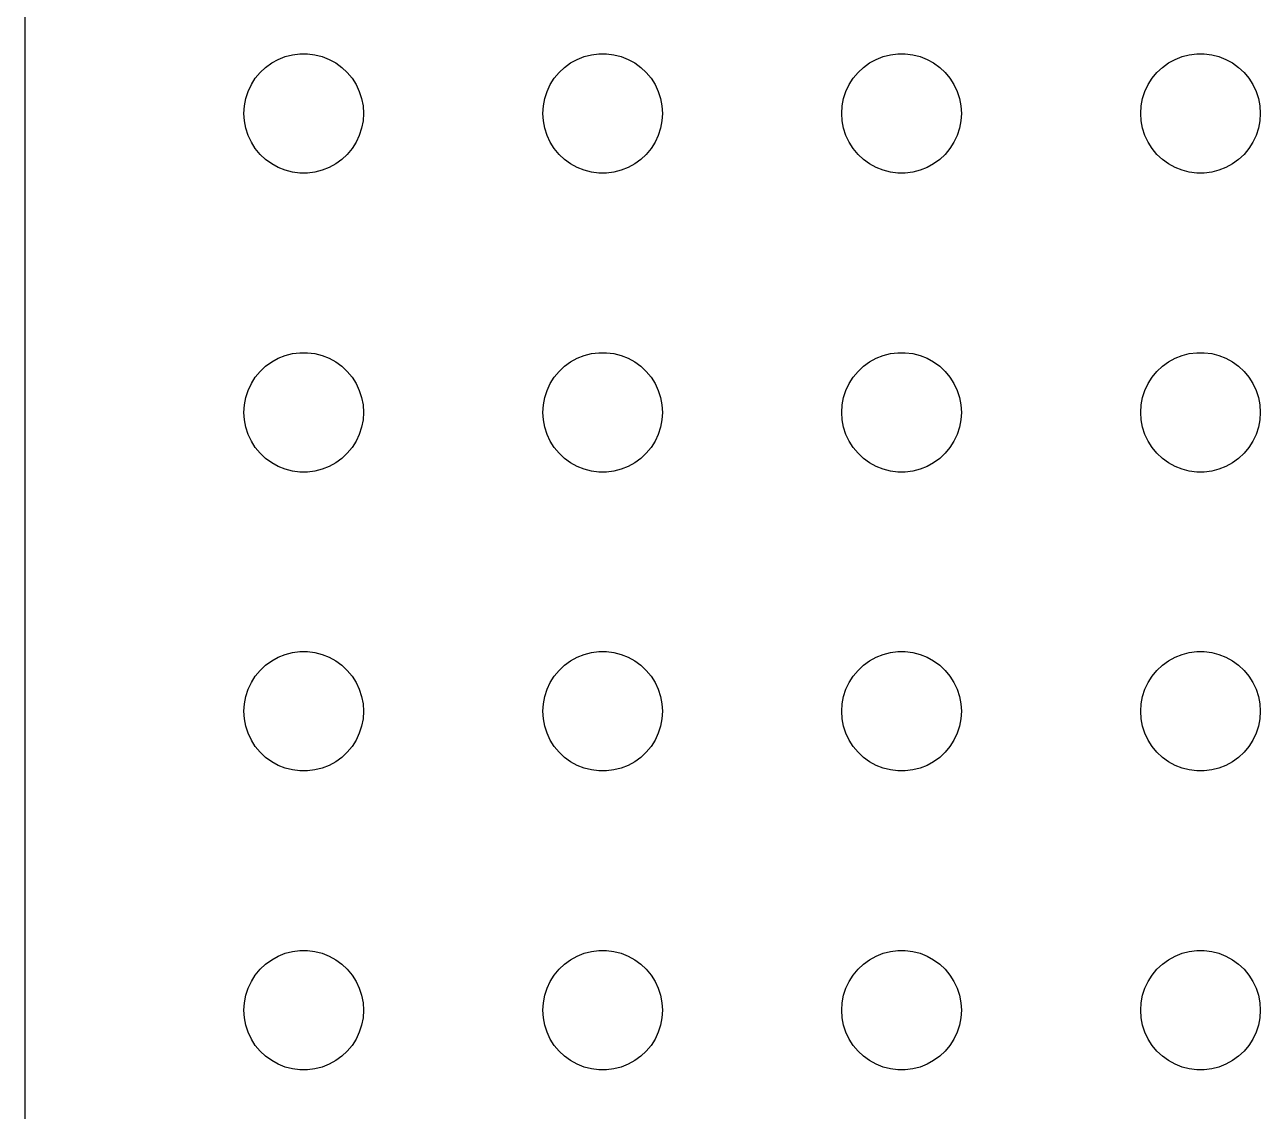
# Model space of a CAD drawing. Header units: metres. Extents: x -134 to 134, y 518 to 1078.
# Drawn here: x -134.5 to -103.5, y 909.46 to 936.73 of the extents above; entities that cross this region are included whole.
import ezdxf

# ---------------------------------------------------------------- set-up
doc = ezdxf.new("R2010")
doc.units = ezdxf.units.M

msp = doc.modelspace()

# ---------------------------------------------------------------- linework, layer by layer
for p, q in [((-134.5, 959), (-134.5, 865)), ((-128.139, 935.857), (-127.964, 935.927)), ((-127.964, 935.927), (-127.781, 935.973)), ((-127.781, 935.973), (-127.594, 935.997)), ((-127.594, 935.997), (-127.406, 935.997)), ((-127.406, 935.997), (-127.219, 935.973)), ((-127.219, 935.973), (-127.036, 935.927)), ((-127.036, 935.927), (-126.861, 935.857)), ((-120.639, 935.857), (-120.464, 935.927)), ((-120.464, 935.927), (-120.281, 935.973)), ((-120.281, 935.973), (-120.094, 935.997)), ((-120.094, 935.997), (-119.906, 935.997)), ((-119.906, 935.997), (-119.719, 935.973)), ((-119.719, 935.973), (-119.536, 935.927)), ((-119.536, 935.927), (-119.361, 935.857)), ((-113.139, 935.857), (-112.964, 935.927)), ((-112.964, 935.927), (-112.781, 935.973)), ((-112.781, 935.973), (-112.594, 935.997)), ((-112.594, 935.997), (-112.406, 935.997)), ((-112.406, 935.997), (-112.219, 935.973)), ((-112.219, 935.973), (-112.036, 935.927)), ((-112.036, 935.927), (-111.861, 935.857)), ((-105.639, 935.857), (-105.464, 935.927)), ((-105.464, 935.927), (-105.281, 935.973)), ((-105.281, 935.973), (-105.094, 935.997)), ((-105.094, 935.997), (-104.906, 935.997)), ((-104.906, 935.997), (-104.719, 935.973)), ((-104.719, 935.973), (-104.536, 935.927)), ((-104.536, 935.927), (-104.361, 935.857)), ((-128.593, 935.527), (-128.456, 935.656)), ((-128.456, 935.656), (-128.304, 935.766)), ((-128.304, 935.766), (-128.139, 935.857)), ((-126.861, 935.857), (-126.696, 935.766)), ((-126.696, 935.766), (-126.544, 935.656)), ((-126.544, 935.656), (-126.407, 935.527)), ((-121.093, 935.527), (-120.956, 935.656)), ((-120.956, 935.656), (-120.804, 935.766)), ((-120.804, 935.766), (-120.639, 935.857)), ((-119.361, 935.857), (-119.196, 935.766)), ((-119.196, 935.766), (-119.044, 935.656)), ((-119.044, 935.656), (-118.907, 935.527)), ((-113.593, 935.527), (-113.456, 935.656)), ((-113.456, 935.656), (-113.304, 935.766)), ((-113.304, 935.766), (-113.139, 935.857)), ((-111.861, 935.857), (-111.696, 935.766)), ((-111.696, 935.766), (-111.544, 935.656)), ((-111.544, 935.656), (-111.407, 935.527)), ((-106.093, 935.527), (-105.956, 935.656)), ((-105.956, 935.656), (-105.804, 935.766)), ((-105.804, 935.766), (-105.639, 935.857)), ((-104.361, 935.857), (-104.196, 935.766)), ((-104.196, 935.766), (-104.044, 935.656)), ((-104.044, 935.656), (-103.907, 935.527)), ((-128.814, 935.223), (-128.714, 935.382)), ((-128.714, 935.382), (-128.593, 935.527)), ((-126.407, 935.527), (-126.286, 935.382)), ((-126.286, 935.382), (-126.186, 935.223)), ((-121.314, 935.223), (-121.214, 935.382)), ((-121.214, 935.382), (-121.093, 935.527)), ((-118.907, 935.527), (-118.786, 935.382)), ((-118.786, 935.382), (-118.686, 935.223)), ((-113.814, 935.223), (-113.714, 935.382)), ((-113.714, 935.382), (-113.593, 935.527)), ((-111.407, 935.527), (-111.286, 935.382)), ((-111.286, 935.382), (-111.186, 935.223)), ((-106.314, 935.223), (-106.214, 935.382)), ((-106.214, 935.382), (-106.093, 935.527)), ((-103.907, 935.527), (-103.786, 935.382)), ((-103.786, 935.382), (-103.686, 935.223)), ((-128.953, 934.873), (-128.895, 935.052)), ((-128.895, 935.052), (-128.814, 935.223)), ((-126.186, 935.223), (-126.105, 935.052)), ((-126.105, 935.052), (-126.047, 934.873)), ((-121.453, 934.873), (-121.395, 935.052)), ((-121.395, 935.052), (-121.314, 935.223)), ((-118.686, 935.223), (-118.605, 935.052)), ((-118.605, 935.052), (-118.547, 934.873)), ((-113.953, 934.873), (-113.895, 935.052)), ((-113.895, 935.052), (-113.814, 935.223)), ((-111.186, 935.223), (-111.105, 935.052)), ((-111.105, 935.052), (-111.047, 934.873)), ((-106.453, 934.873), (-106.395, 935.052)), ((-106.395, 935.052), (-106.314, 935.223)), ((-103.686, 935.223), (-103.605, 935.052)), ((-103.605, 935.052), (-103.547, 934.873)), ((-129, 934.5), (-128.988, 934.688)), ((-128.988, 934.688), (-128.953, 934.873)), ((-126.047, 934.873), (-126.012, 934.688)), ((-126.012, 934.688), (-126, 934.5)), ((-121.5, 934.5), (-121.488, 934.688)), ((-121.488, 934.688), (-121.453, 934.873)), ((-118.547, 934.873), (-118.512, 934.688)), ((-118.512, 934.688), (-118.5, 934.5)), ((-114, 934.5), (-113.988, 934.688)), ((-113.988, 934.688), (-113.953, 934.873)), ((-111.047, 934.873), (-111.012, 934.688)), ((-111.012, 934.688), (-111, 934.5)), ((-106.5, 934.5), (-106.488, 934.688)), ((-106.488, 934.688), (-106.453, 934.873)), ((-103.547, 934.873), (-103.512, 934.688)), ((-103.512, 934.688), (-103.5, 934.5)), ((-128.988, 934.312), (-129, 934.5)), ((-126, 934.5), (-126.012, 934.312)), ((-121.488, 934.312), (-121.5, 934.5)), ((-118.5, 934.5), (-118.512, 934.312)), ((-113.988, 934.312), (-114, 934.5)), ((-111, 934.5), (-111.012, 934.312)), ((-106.488, 934.312), (-106.5, 934.5)), ((-103.5, 934.5), (-103.512, 934.312)), ((-128.953, 934.127), (-128.988, 934.312)), ((-128.895, 933.948), (-128.953, 934.127)), ((-126.047, 934.127), (-126.105, 933.948)), ((-126.012, 934.312), (-126.047, 934.127)), ((-121.453, 934.127), (-121.488, 934.312)), ((-121.395, 933.948), (-121.453, 934.127)), ((-118.547, 934.127), (-118.605, 933.948)), ((-118.512, 934.312), (-118.547, 934.127)), ((-113.953, 934.127), (-113.988, 934.312)), ((-113.895, 933.948), (-113.953, 934.127)), ((-111.047, 934.127), (-111.105, 933.948)), ((-111.012, 934.312), (-111.047, 934.127)), ((-106.453, 934.127), (-106.488, 934.312)), ((-106.395, 933.948), (-106.453, 934.127)), ((-103.547, 934.127), (-103.605, 933.948)), ((-103.512, 934.312), (-103.547, 934.127)), ((-128.814, 933.777), (-128.895, 933.948)), ((-128.714, 933.618), (-128.814, 933.777)), ((-126.186, 933.777), (-126.286, 933.618)), ((-126.105, 933.948), (-126.186, 933.777)), ((-121.314, 933.777), (-121.395, 933.948)), ((-121.214, 933.618), (-121.314, 933.777)), ((-118.686, 933.777), (-118.786, 933.618)), ((-118.605, 933.948), (-118.686, 933.777)), ((-113.814, 933.777), (-113.895, 933.948)), ((-113.714, 933.618), (-113.814, 933.777)), ((-111.186, 933.777), (-111.286, 933.618)), ((-111.105, 933.948), (-111.186, 933.777)), ((-106.314, 933.777), (-106.395, 933.948)), ((-106.214, 933.618), (-106.314, 933.777)), ((-103.686, 933.777), (-103.786, 933.618)), ((-103.605, 933.948), (-103.686, 933.777)), ((-128.593, 933.473), (-128.714, 933.618)), ((-128.456, 933.344), (-128.593, 933.473)), ((-126.407, 933.473), (-126.544, 933.344)), ((-126.286, 933.618), (-126.407, 933.473)), ((-121.093, 933.473), (-121.214, 933.618)), ((-120.956, 933.344), (-121.093, 933.473)), ((-118.907, 933.473), (-119.044, 933.344)), ((-118.786, 933.618), (-118.907, 933.473)), ((-113.593, 933.473), (-113.714, 933.618)), ((-113.456, 933.344), (-113.593, 933.473)), ((-111.407, 933.473), (-111.544, 933.344)), ((-111.286, 933.618), (-111.407, 933.473)), ((-106.093, 933.473), (-106.214, 933.618)), ((-105.956, 933.344), (-106.093, 933.473)), ((-103.907, 933.473), (-104.044, 933.344)), ((-103.786, 933.618), (-103.907, 933.473)), ((-128.304, 933.234), (-128.456, 933.344)), ((-128.139, 933.143), (-128.304, 933.234)), ((-127.964, 933.073), (-128.139, 933.143)), ((-126.861, 933.143), (-127.036, 933.073)), ((-126.696, 933.234), (-126.861, 933.143)), ((-126.544, 933.344), (-126.696, 933.234)), ((-120.804, 933.234), (-120.956, 933.344)), ((-120.639, 933.143), (-120.804, 933.234)), ((-120.464, 933.073), (-120.639, 933.143)), ((-119.361, 933.143), (-119.536, 933.073)), ((-119.196, 933.234), (-119.361, 933.143)), ((-119.044, 933.344), (-119.196, 933.234)), ((-113.304, 933.234), (-113.456, 933.344)), ((-113.139, 933.143), (-113.304, 933.234)), ((-112.964, 933.073), (-113.139, 933.143)), ((-111.861, 933.143), (-112.036, 933.073)), ((-111.696, 933.234), (-111.861, 933.143)), ((-111.544, 933.344), (-111.696, 933.234)), ((-105.804, 933.234), (-105.956, 933.344)), ((-105.639, 933.143), (-105.804, 933.234)), ((-105.464, 933.073), (-105.639, 933.143)), ((-104.361, 933.143), (-104.536, 933.073)), ((-104.196, 933.234), (-104.361, 933.143)), ((-104.044, 933.344), (-104.196, 933.234)), ((-127.781, 933.027), (-127.964, 933.073)), ((-127.594, 933.003), (-127.781, 933.027)), ((-127.406, 933.003), (-127.594, 933.003)), ((-127.219, 933.027), (-127.406, 933.003)), ((-127.036, 933.073), (-127.219, 933.027)), ((-120.281, 933.027), (-120.464, 933.073)), ((-120.094, 933.003), (-120.281, 933.027)), ((-119.906, 933.003), (-120.094, 933.003)), ((-119.719, 933.027), (-119.906, 933.003)), ((-119.536, 933.073), (-119.719, 933.027)), ((-112.781, 933.027), (-112.964, 933.073)), ((-112.594, 933.003), (-112.781, 933.027)), ((-112.406, 933.003), (-112.594, 933.003)), ((-112.219, 933.027), (-112.406, 933.003)), ((-112.036, 933.073), (-112.219, 933.027)), ((-105.281, 933.027), (-105.464, 933.073)), ((-105.094, 933.003), (-105.281, 933.027)), ((-104.906, 933.003), (-105.094, 933.003)), ((-104.719, 933.027), (-104.906, 933.003)), ((-104.536, 933.073), (-104.719, 933.027)), ((-127.964, 928.427), (-127.781, 928.473)), ((-127.781, 928.473), (-127.594, 928.497)), ((-127.594, 928.497), (-127.406, 928.497)), ((-127.406, 928.497), (-127.219, 928.473)), ((-127.219, 928.473), (-127.036, 928.427)), ((-120.464, 928.427), (-120.281, 928.473)), ((-120.281, 928.473), (-120.094, 928.497)), ((-120.094, 928.497), (-119.906, 928.497)), ((-119.906, 928.497), (-119.719, 928.473)), ((-119.719, 928.473), (-119.536, 928.427)), ((-112.964, 928.427), (-112.781, 928.473)), ((-112.781, 928.473), (-112.594, 928.497)), ((-112.594, 928.497), (-112.406, 928.497)), ((-112.406, 928.497), (-112.219, 928.473)), ((-112.219, 928.473), (-112.036, 928.427)), ((-105.464, 928.427), (-105.281, 928.473)), ((-105.281, 928.473), (-105.094, 928.497)), ((-105.094, 928.497), (-104.906, 928.497)), ((-104.906, 928.497), (-104.719, 928.473)), ((-104.719, 928.473), (-104.536, 928.427)), ((-128.593, 928.027), (-128.456, 928.156)), ((-128.456, 928.156), (-128.304, 928.266)), ((-128.304, 928.266), (-128.139, 928.357)), ((-128.139, 928.357), (-127.964, 928.427)), ((-127.036, 928.427), (-126.861, 928.357)), ((-126.861, 928.357), (-126.696, 928.266)), ((-126.696, 928.266), (-126.544, 928.156)), ((-126.544, 928.156), (-126.407, 928.027)), ((-121.093, 928.027), (-120.956, 928.156)), ((-120.956, 928.156), (-120.804, 928.266)), ((-120.804, 928.266), (-120.639, 928.357)), ((-120.639, 928.357), (-120.464, 928.427)), ((-119.536, 928.427), (-119.361, 928.357)), ((-119.361, 928.357), (-119.196, 928.266)), ((-119.196, 928.266), (-119.044, 928.156)), ((-119.044, 928.156), (-118.907, 928.027)), ((-113.593, 928.027), (-113.456, 928.156)), ((-113.456, 928.156), (-113.304, 928.266)), ((-113.304, 928.266), (-113.139, 928.357)), ((-113.139, 928.357), (-112.964, 928.427)), ((-112.036, 928.427), (-111.861, 928.357)), ((-111.861, 928.357), (-111.696, 928.266)), ((-111.696, 928.266), (-111.544, 928.156)), ((-111.544, 928.156), (-111.407, 928.027)), ((-106.093, 928.027), (-105.956, 928.156)), ((-105.956, 928.156), (-105.804, 928.266)), ((-105.804, 928.266), (-105.639, 928.357)), ((-105.639, 928.357), (-105.464, 928.427)), ((-104.536, 928.427), (-104.361, 928.357)), ((-104.361, 928.357), (-104.196, 928.266)), ((-104.196, 928.266), (-104.044, 928.156)), ((-104.044, 928.156), (-103.907, 928.027)), ((-128.814, 927.723), (-128.714, 927.882)), ((-128.714, 927.882), (-128.593, 928.027)), ((-126.407, 928.027), (-126.286, 927.882)), ((-126.286, 927.882), (-126.186, 927.723)), ((-121.314, 927.723), (-121.214, 927.882)), ((-121.214, 927.882), (-121.093, 928.027)), ((-118.907, 928.027), (-118.786, 927.882)), ((-118.786, 927.882), (-118.686, 927.723)), ((-113.814, 927.723), (-113.714, 927.882)), ((-113.714, 927.882), (-113.593, 928.027)), ((-111.407, 928.027), (-111.286, 927.882)), ((-111.286, 927.882), (-111.186, 927.723)), ((-106.314, 927.723), (-106.214, 927.882)), ((-106.214, 927.882), (-106.093, 928.027)), ((-103.907, 928.027), (-103.786, 927.882)), ((-103.786, 927.882), (-103.686, 927.723)), ((-128.953, 927.373), (-128.895, 927.552)), ((-128.895, 927.552), (-128.814, 927.723)), ((-126.186, 927.723), (-126.105, 927.552)), ((-126.105, 927.552), (-126.047, 927.373)), ((-121.453, 927.373), (-121.395, 927.552)), ((-121.395, 927.552), (-121.314, 927.723)), ((-118.686, 927.723), (-118.605, 927.552)), ((-118.605, 927.552), (-118.547, 927.373)), ((-113.953, 927.373), (-113.895, 927.552)), ((-113.895, 927.552), (-113.814, 927.723)), ((-111.186, 927.723), (-111.105, 927.552)), ((-111.105, 927.552), (-111.047, 927.373)), ((-106.453, 927.373), (-106.395, 927.552)), ((-106.395, 927.552), (-106.314, 927.723)), ((-103.686, 927.723), (-103.605, 927.552)), ((-103.605, 927.552), (-103.547, 927.373)), ((-128.988, 927.188), (-128.953, 927.373)), ((-126.047, 927.373), (-126.012, 927.188)), ((-121.488, 927.188), (-121.453, 927.373)), ((-118.547, 927.373), (-118.512, 927.188)), ((-113.988, 927.188), (-113.953, 927.373)), ((-111.047, 927.373), (-111.012, 927.188)), ((-106.488, 927.188), (-106.453, 927.373)), ((-103.547, 927.373), (-103.512, 927.188)), ((-129, 927), (-128.988, 927.188)), ((-128.988, 926.812), (-129, 927)), ((-126.012, 927.188), (-126, 927)), ((-126, 927), (-126.012, 926.812)), ((-121.5, 927), (-121.488, 927.188)), ((-121.488, 926.812), (-121.5, 927)), ((-118.512, 927.188), (-118.5, 927)), ((-118.5, 927), (-118.512, 926.812)), ((-114, 927), (-113.988, 927.188)), ((-113.988, 926.812), (-114, 927)), ((-111.012, 927.188), (-111, 927)), ((-111, 927), (-111.012, 926.812)), ((-106.5, 927), (-106.488, 927.188)), ((-106.488, 926.812), (-106.5, 927)), ((-103.512, 927.188), (-103.5, 927)), ((-103.5, 927), (-103.512, 926.812)), ((-128.953, 926.627), (-128.988, 926.812)), ((-128.895, 926.448), (-128.953, 926.627)), ((-126.047, 926.627), (-126.105, 926.448)), ((-126.012, 926.812), (-126.047, 926.627)), ((-121.453, 926.627), (-121.488, 926.812)), ((-121.395, 926.448), (-121.453, 926.627)), ((-118.547, 926.627), (-118.605, 926.448)), ((-118.512, 926.812), (-118.547, 926.627)), ((-113.953, 926.627), (-113.988, 926.812)), ((-113.895, 926.448), (-113.953, 926.627)), ((-111.047, 926.627), (-111.105, 926.448)), ((-111.012, 926.812), (-111.047, 926.627)), ((-106.453, 926.627), (-106.488, 926.812)), ((-106.395, 926.448), (-106.453, 926.627)), ((-103.547, 926.627), (-103.605, 926.448)), ((-103.512, 926.812), (-103.547, 926.627)), ((-128.814, 926.277), (-128.895, 926.448)), ((-126.105, 926.448), (-126.186, 926.277)), ((-121.314, 926.277), (-121.395, 926.448)), ((-118.605, 926.448), (-118.686, 926.277)), ((-113.814, 926.277), (-113.895, 926.448)), ((-111.105, 926.448), (-111.186, 926.277)), ((-106.314, 926.277), (-106.395, 926.448)), ((-103.605, 926.448), (-103.686, 926.277)), ((-128.714, 926.118), (-128.814, 926.277)), ((-128.593, 925.973), (-128.714, 926.118)), ((-128.456, 925.844), (-128.593, 925.973)), ((-126.407, 925.973), (-126.544, 925.844)), ((-126.286, 926.118), (-126.407, 925.973)), ((-126.186, 926.277), (-126.286, 926.118)), ((-121.214, 926.118), (-121.314, 926.277)), ((-121.093, 925.973), (-121.214, 926.118)), ((-120.956, 925.844), (-121.093, 925.973)), ((-118.907, 925.973), (-119.044, 925.844)), ((-118.786, 926.118), (-118.907, 925.973)), ((-118.686, 926.277), (-118.786, 926.118)), ((-113.714, 926.118), (-113.814, 926.277)), ((-113.593, 925.973), (-113.714, 926.118)), ((-113.456, 925.844), (-113.593, 925.973)), ((-111.407, 925.973), (-111.544, 925.844)), ((-111.286, 926.118), (-111.407, 925.973)), ((-111.186, 926.277), (-111.286, 926.118)), ((-106.214, 926.118), (-106.314, 926.277)), ((-106.093, 925.973), (-106.214, 926.118)), ((-105.956, 925.844), (-106.093, 925.973)), ((-103.907, 925.973), (-104.044, 925.844)), ((-103.786, 926.118), (-103.907, 925.973)), ((-103.686, 926.277), (-103.786, 926.118)), ((-128.304, 925.734), (-128.456, 925.844)), ((-128.139, 925.643), (-128.304, 925.734)), ((-126.696, 925.734), (-126.861, 925.643)), ((-126.544, 925.844), (-126.696, 925.734)), ((-120.804, 925.734), (-120.956, 925.844)), ((-120.639, 925.643), (-120.804, 925.734)), ((-119.196, 925.734), (-119.361, 925.643)), ((-119.044, 925.844), (-119.196, 925.734)), ((-113.304, 925.734), (-113.456, 925.844)), ((-113.139, 925.643), (-113.304, 925.734)), ((-111.696, 925.734), (-111.861, 925.643)), ((-111.544, 925.844), (-111.696, 925.734)), ((-105.804, 925.734), (-105.956, 925.844)), ((-105.639, 925.643), (-105.804, 925.734)), ((-104.196, 925.734), (-104.361, 925.643)), ((-104.044, 925.844), (-104.196, 925.734)), ((-127.964, 925.573), (-128.139, 925.643)), ((-127.781, 925.527), (-127.964, 925.573)), ((-127.594, 925.503), (-127.781, 925.527)), ((-127.406, 925.503), (-127.594, 925.503)), ((-127.219, 925.527), (-127.406, 925.503)), ((-127.036, 925.573), (-127.219, 925.527)), ((-126.861, 925.643), (-127.036, 925.573)), ((-120.464, 925.573), (-120.639, 925.643)), ((-120.281, 925.527), (-120.464, 925.573)), ((-120.094, 925.503), (-120.281, 925.527)), ((-119.906, 925.503), (-120.094, 925.503)), ((-119.719, 925.527), (-119.906, 925.503)), ((-119.536, 925.573), (-119.719, 925.527)), ((-119.361, 925.643), (-119.536, 925.573)), ((-112.964, 925.573), (-113.139, 925.643)), ((-112.781, 925.527), (-112.964, 925.573)), ((-112.594, 925.503), (-112.781, 925.527)), ((-112.406, 925.503), (-112.594, 925.503)), ((-112.219, 925.527), (-112.406, 925.503)), ((-112.036, 925.573), (-112.219, 925.527)), ((-111.861, 925.643), (-112.036, 925.573)), ((-105.464, 925.573), (-105.639, 925.643)), ((-105.281, 925.527), (-105.464, 925.573)), ((-105.094, 925.503), (-105.281, 925.527)), ((-104.906, 925.503), (-105.094, 925.503)), ((-104.719, 925.527), (-104.906, 925.503)), ((-104.536, 925.573), (-104.719, 925.527)), ((-104.361, 925.643), (-104.536, 925.573)), ((-128.456, 920.656), (-128.304, 920.766)), ((-128.304, 920.766), (-128.139, 920.857)), ((-128.139, 920.857), (-127.964, 920.927)), ((-127.964, 920.927), (-127.781, 920.973)), ((-127.781, 920.973), (-127.594, 920.997)), ((-127.594, 920.997), (-127.406, 920.997)), ((-127.406, 920.997), (-127.219, 920.973)), ((-127.219, 920.973), (-127.036, 920.927)), ((-127.036, 920.927), (-126.861, 920.857)), ((-126.861, 920.857), (-126.696, 920.766)), ((-126.696, 920.766), (-126.544, 920.656)), ((-120.956, 920.656), (-120.804, 920.766)), ((-120.804, 920.766), (-120.639, 920.857)), ((-120.639, 920.857), (-120.464, 920.927)), ((-120.464, 920.927), (-120.281, 920.973)), ((-120.281, 920.973), (-120.094, 920.997)), ((-120.094, 920.997), (-119.906, 920.997)), ((-119.906, 920.997), (-119.719, 920.973)), ((-119.719, 920.973), (-119.536, 920.927)), ((-119.536, 920.927), (-119.361, 920.857)), ((-119.361, 920.857), (-119.196, 920.766)), ((-119.196, 920.766), (-119.044, 920.656)), ((-113.456, 920.656), (-113.304, 920.766)), ((-113.304, 920.766), (-113.139, 920.857)), ((-113.139, 920.857), (-112.964, 920.927)), ((-112.964, 920.927), (-112.781, 920.973)), ((-112.781, 920.973), (-112.594, 920.997)), ((-112.594, 920.997), (-112.406, 920.997)), ((-112.406, 920.997), (-112.219, 920.973)), ((-112.219, 920.973), (-112.036, 920.927)), ((-112.036, 920.927), (-111.861, 920.857)), ((-111.861, 920.857), (-111.696, 920.766)), ((-111.696, 920.766), (-111.544, 920.656)), ((-105.956, 920.656), (-105.804, 920.766)), ((-105.804, 920.766), (-105.639, 920.857)), ((-105.639, 920.857), (-105.464, 920.927)), ((-105.464, 920.927), (-105.281, 920.973)), ((-105.281, 920.973), (-105.094, 920.997)), ((-105.094, 920.997), (-104.906, 920.997)), ((-104.906, 920.997), (-104.719, 920.973)), ((-104.719, 920.973), (-104.536, 920.927)), ((-104.536, 920.927), (-104.361, 920.857)), ((-104.361, 920.857), (-104.196, 920.766)), ((-104.196, 920.766), (-104.044, 920.656)), ((-128.714, 920.382), (-128.593, 920.527)), ((-128.593, 920.527), (-128.456, 920.656)), ((-126.544, 920.656), (-126.407, 920.527)), ((-126.407, 920.527), (-126.286, 920.382)), ((-121.214, 920.382), (-121.093, 920.527)), ((-121.093, 920.527), (-120.956, 920.656)), ((-119.044, 920.656), (-118.907, 920.527)), ((-118.907, 920.527), (-118.786, 920.382)), ((-113.714, 920.382), (-113.593, 920.527)), ((-113.593, 920.527), (-113.456, 920.656)), ((-111.544, 920.656), (-111.407, 920.527)), ((-111.407, 920.527), (-111.286, 920.382)), ((-106.214, 920.382), (-106.093, 920.527)), ((-106.093, 920.527), (-105.956, 920.656)), ((-104.044, 920.656), (-103.907, 920.527)), ((-103.907, 920.527), (-103.786, 920.382)), ((-128.895, 920.052), (-128.814, 920.223)), ((-128.814, 920.223), (-128.714, 920.382)), ((-126.286, 920.382), (-126.186, 920.223)), ((-126.186, 920.223), (-126.105, 920.052)), ((-121.395, 920.052), (-121.314, 920.223)), ((-121.314, 920.223), (-121.214, 920.382)), ((-118.786, 920.382), (-118.686, 920.223)), ((-118.686, 920.223), (-118.605, 920.052)), ((-113.895, 920.052), (-113.814, 920.223)), ((-113.814, 920.223), (-113.714, 920.382)), ((-111.286, 920.382), (-111.186, 920.223)), ((-111.186, 920.223), (-111.105, 920.052)), ((-106.395, 920.052), (-106.314, 920.223)), ((-106.314, 920.223), (-106.214, 920.382)), ((-103.786, 920.382), (-103.686, 920.223)), ((-103.686, 920.223), (-103.605, 920.052)), ((-128.988, 919.688), (-128.953, 919.873)), ((-128.953, 919.873), (-128.895, 920.052)), ((-126.105, 920.052), (-126.047, 919.873)), ((-126.047, 919.873), (-126.012, 919.688)), ((-121.488, 919.688), (-121.453, 919.873)), ((-121.453, 919.873), (-121.395, 920.052)), ((-118.605, 920.052), (-118.547, 919.873)), ((-118.547, 919.873), (-118.512, 919.688)), ((-113.988, 919.688), (-113.953, 919.873)), ((-113.953, 919.873), (-113.895, 920.052)), ((-111.105, 920.052), (-111.047, 919.873)), ((-111.047, 919.873), (-111.012, 919.688)), ((-106.488, 919.688), (-106.453, 919.873)), ((-106.453, 919.873), (-106.395, 920.052)), ((-103.605, 920.052), (-103.547, 919.873)), ((-103.547, 919.873), (-103.512, 919.688)), ((-129, 919.5), (-128.988, 919.688)), ((-128.988, 919.312), (-129, 919.5)), ((-126.012, 919.688), (-126, 919.5)), ((-126, 919.5), (-126.012, 919.312)), ((-121.5, 919.5), (-121.488, 919.688)), ((-121.488, 919.312), (-121.5, 919.5)), ((-118.512, 919.688), (-118.5, 919.5)), ((-118.5, 919.5), (-118.512, 919.312)), ((-114, 919.5), (-113.988, 919.688)), ((-113.988, 919.312), (-114, 919.5)), ((-111.012, 919.688), (-111, 919.5)), ((-111, 919.5), (-111.012, 919.312)), ((-106.5, 919.5), (-106.488, 919.688)), ((-106.488, 919.312), (-106.5, 919.5)), ((-103.512, 919.688), (-103.5, 919.5)), ((-103.5, 919.5), (-103.512, 919.312)), ((-128.953, 919.127), (-128.988, 919.312)), ((-126.012, 919.312), (-126.047, 919.127)), ((-121.453, 919.127), (-121.488, 919.312)), ((-118.512, 919.312), (-118.547, 919.127)), ((-113.953, 919.127), (-113.988, 919.312)), ((-111.012, 919.312), (-111.047, 919.127)), ((-106.453, 919.127), (-106.488, 919.312)), ((-103.512, 919.312), (-103.547, 919.127)), ((-128.895, 918.948), (-128.953, 919.127)), ((-128.814, 918.777), (-128.895, 918.948)), ((-126.105, 918.948), (-126.186, 918.777)), ((-126.047, 919.127), (-126.105, 918.948)), ((-121.395, 918.948), (-121.453, 919.127)), ((-121.314, 918.777), (-121.395, 918.948)), ((-118.605, 918.948), (-118.686, 918.777)), ((-118.547, 919.127), (-118.605, 918.948)), ((-113.895, 918.948), (-113.953, 919.127)), ((-113.814, 918.777), (-113.895, 918.948)), ((-111.105, 918.948), (-111.186, 918.777)), ((-111.047, 919.127), (-111.105, 918.948)), ((-106.395, 918.948), (-106.453, 919.127)), ((-106.314, 918.777), (-106.395, 918.948)), ((-103.605, 918.948), (-103.686, 918.777)), ((-103.547, 919.127), (-103.605, 918.948)), ((-128.714, 918.618), (-128.814, 918.777)), ((-128.593, 918.473), (-128.714, 918.618)), ((-126.286, 918.618), (-126.407, 918.473)), ((-126.186, 918.777), (-126.286, 918.618)), ((-121.214, 918.618), (-121.314, 918.777)), ((-121.093, 918.473), (-121.214, 918.618)), ((-118.786, 918.618), (-118.907, 918.473)), ((-118.686, 918.777), (-118.786, 918.618)), ((-113.714, 918.618), (-113.814, 918.777)), ((-113.593, 918.473), (-113.714, 918.618)), ((-111.286, 918.618), (-111.407, 918.473)), ((-111.186, 918.777), (-111.286, 918.618)), ((-106.214, 918.618), (-106.314, 918.777)), ((-106.093, 918.473), (-106.214, 918.618)), ((-103.786, 918.618), (-103.907, 918.473)), ((-103.686, 918.777), (-103.786, 918.618)), ((-128.456, 918.344), (-128.593, 918.473)), ((-128.304, 918.234), (-128.456, 918.344)), ((-128.139, 918.143), (-128.304, 918.234)), ((-126.696, 918.234), (-126.861, 918.143)), ((-126.544, 918.344), (-126.696, 918.234)), ((-126.407, 918.473), (-126.544, 918.344)), ((-120.956, 918.344), (-121.093, 918.473)), ((-120.804, 918.234), (-120.956, 918.344)), ((-120.639, 918.143), (-120.804, 918.234)), ((-119.196, 918.234), (-119.361, 918.143)), ((-119.044, 918.344), (-119.196, 918.234)), ((-118.907, 918.473), (-119.044, 918.344)), ((-113.456, 918.344), (-113.593, 918.473)), ((-113.304, 918.234), (-113.456, 918.344)), ((-113.139, 918.143), (-113.304, 918.234)), ((-111.696, 918.234), (-111.861, 918.143)), ((-111.544, 918.344), (-111.696, 918.234)), ((-111.407, 918.473), (-111.544, 918.344)), ((-105.956, 918.344), (-106.093, 918.473)), ((-105.804, 918.234), (-105.956, 918.344)), ((-105.639, 918.143), (-105.804, 918.234)), ((-104.196, 918.234), (-104.361, 918.143)), ((-104.044, 918.344), (-104.196, 918.234)), ((-103.907, 918.473), (-104.044, 918.344)), ((-127.964, 918.073), (-128.139, 918.143)), ((-127.781, 918.027), (-127.964, 918.073)), ((-127.594, 918.003), (-127.781, 918.027)), ((-127.406, 918.003), (-127.594, 918.003)), ((-127.219, 918.027), (-127.406, 918.003)), ((-127.036, 918.073), (-127.219, 918.027)), ((-126.861, 918.143), (-127.036, 918.073)), ((-120.464, 918.073), (-120.639, 918.143)), ((-120.281, 918.027), (-120.464, 918.073)), ((-120.094, 918.003), (-120.281, 918.027)), ((-119.906, 918.003), (-120.094, 918.003)), ((-119.719, 918.027), (-119.906, 918.003)), ((-119.536, 918.073), (-119.719, 918.027)), ((-119.361, 918.143), (-119.536, 918.073)), ((-112.964, 918.073), (-113.139, 918.143)), ((-112.781, 918.027), (-112.964, 918.073)), ((-112.594, 918.003), (-112.781, 918.027)), ((-112.406, 918.003), (-112.594, 918.003)), ((-112.219, 918.027), (-112.406, 918.003)), ((-112.036, 918.073), (-112.219, 918.027)), ((-111.861, 918.143), (-112.036, 918.073)), ((-105.464, 918.073), (-105.639, 918.143)), ((-105.281, 918.027), (-105.464, 918.073)), ((-105.094, 918.003), (-105.281, 918.027)), ((-104.906, 918.003), (-105.094, 918.003)), ((-104.719, 918.027), (-104.906, 918.003)), ((-104.536, 918.073), (-104.719, 918.027)), ((-104.361, 918.143), (-104.536, 918.073)), ((-128.456, 913.156), (-128.304, 913.266)), ((-128.304, 913.266), (-128.139, 913.357)), ((-128.139, 913.357), (-127.964, 913.427)), ((-127.964, 913.427), (-127.781, 913.473)), ((-127.781, 913.473), (-127.594, 913.497)), ((-127.594, 913.497), (-127.406, 913.497)), ((-127.406, 913.497), (-127.219, 913.473)), ((-127.219, 913.473), (-127.036, 913.427)), ((-127.036, 913.427), (-126.861, 913.357)), ((-126.861, 913.357), (-126.696, 913.266)), ((-126.696, 913.266), (-126.544, 913.156)), ((-120.956, 913.156), (-120.804, 913.266)), ((-120.804, 913.266), (-120.639, 913.357)), ((-120.639, 913.357), (-120.464, 913.427)), ((-120.464, 913.427), (-120.281, 913.473)), ((-120.281, 913.473), (-120.094, 913.497)), ((-120.094, 913.497), (-119.906, 913.497)), ((-119.906, 913.497), (-119.719, 913.473)), ((-119.719, 913.473), (-119.536, 913.427)), ((-119.536, 913.427), (-119.361, 913.357)), ((-119.361, 913.357), (-119.196, 913.266)), ((-119.196, 913.266), (-119.044, 913.156)), ((-113.456, 913.156), (-113.304, 913.266)), ((-113.304, 913.266), (-113.139, 913.357)), ((-113.139, 913.357), (-112.964, 913.427)), ((-112.964, 913.427), (-112.781, 913.473)), ((-112.781, 913.473), (-112.594, 913.497)), ((-112.594, 913.497), (-112.406, 913.497)), ((-112.406, 913.497), (-112.219, 913.473)), ((-112.219, 913.473), (-112.036, 913.427)), ((-112.036, 913.427), (-111.861, 913.357)), ((-111.861, 913.357), (-111.696, 913.266)), ((-111.696, 913.266), (-111.544, 913.156)), ((-105.956, 913.156), (-105.804, 913.266)), ((-105.804, 913.266), (-105.639, 913.357)), ((-105.639, 913.357), (-105.464, 913.427)), ((-105.464, 913.427), (-105.281, 913.473)), ((-105.281, 913.473), (-105.094, 913.497)), ((-105.094, 913.497), (-104.906, 913.497)), ((-104.906, 913.497), (-104.719, 913.473)), ((-104.719, 913.473), (-104.536, 913.427)), ((-104.536, 913.427), (-104.361, 913.357)), ((-104.361, 913.357), (-104.196, 913.266)), ((-104.196, 913.266), (-104.044, 913.156)), ((-128.714, 912.882), (-128.593, 913.027)), ((-128.593, 913.027), (-128.456, 913.156)), ((-126.544, 913.156), (-126.407, 913.027)), ((-126.407, 913.027), (-126.286, 912.882)), ((-121.214, 912.882), (-121.093, 913.027)), ((-121.093, 913.027), (-120.956, 913.156)), ((-119.044, 913.156), (-118.907, 913.027)), ((-118.907, 913.027), (-118.786, 912.882)), ((-113.714, 912.882), (-113.593, 913.027)), ((-113.593, 913.027), (-113.456, 913.156)), ((-111.544, 913.156), (-111.407, 913.027)), ((-111.407, 913.027), (-111.286, 912.882)), ((-106.214, 912.882), (-106.093, 913.027)), ((-106.093, 913.027), (-105.956, 913.156)), ((-104.044, 913.156), (-103.907, 913.027)), ((-103.907, 913.027), (-103.786, 912.882)), ((-128.895, 912.552), (-128.814, 912.723)), ((-128.814, 912.723), (-128.714, 912.882)), ((-126.286, 912.882), (-126.186, 912.723)), ((-126.186, 912.723), (-126.105, 912.552)), ((-121.395, 912.552), (-121.314, 912.723)), ((-121.314, 912.723), (-121.214, 912.882)), ((-118.786, 912.882), (-118.686, 912.723)), ((-118.686, 912.723), (-118.605, 912.552)), ((-113.895, 912.552), (-113.814, 912.723)), ((-113.814, 912.723), (-113.714, 912.882)), ((-111.286, 912.882), (-111.186, 912.723)), ((-111.186, 912.723), (-111.105, 912.552)), ((-106.395, 912.552), (-106.314, 912.723)), ((-106.314, 912.723), (-106.214, 912.882)), ((-103.786, 912.882), (-103.686, 912.723)), ((-103.686, 912.723), (-103.605, 912.552)), ((-128.988, 912.188), (-128.953, 912.373)), ((-128.953, 912.373), (-128.895, 912.552)), ((-126.105, 912.552), (-126.047, 912.373)), ((-126.047, 912.373), (-126.012, 912.188)), ((-121.488, 912.188), (-121.453, 912.373)), ((-121.453, 912.373), (-121.395, 912.552)), ((-118.605, 912.552), (-118.547, 912.373)), ((-118.547, 912.373), (-118.512, 912.188)), ((-113.988, 912.188), (-113.953, 912.373)), ((-113.953, 912.373), (-113.895, 912.552)), ((-111.105, 912.552), (-111.047, 912.373)), ((-111.047, 912.373), (-111.012, 912.188)), ((-106.488, 912.188), (-106.453, 912.373)), ((-106.453, 912.373), (-106.395, 912.552)), ((-103.605, 912.552), (-103.547, 912.373)), ((-103.547, 912.373), (-103.512, 912.188)), ((-129, 912), (-128.988, 912.188)), ((-126.012, 912.188), (-126, 912)), ((-121.5, 912), (-121.488, 912.188)), ((-118.512, 912.188), (-118.5, 912)), ((-114, 912), (-113.988, 912.188)), ((-111.012, 912.188), (-111, 912)), ((-106.5, 912), (-106.488, 912.188)), ((-103.512, 912.188), (-103.5, 912)), ((-128.988, 911.812), (-129, 912)), ((-128.953, 911.627), (-128.988, 911.812)), ((-126.012, 911.812), (-126.047, 911.627)), ((-126, 912), (-126.012, 911.812)), ((-121.488, 911.812), (-121.5, 912)), ((-121.453, 911.627), (-121.488, 911.812)), ((-118.512, 911.812), (-118.547, 911.627)), ((-118.5, 912), (-118.512, 911.812)), ((-113.988, 911.812), (-114, 912)), ((-113.953, 911.627), (-113.988, 911.812)), ((-111.012, 911.812), (-111.047, 911.627)), ((-111, 912), (-111.012, 911.812)), ((-106.488, 911.812), (-106.5, 912)), ((-106.453, 911.627), (-106.488, 911.812)), ((-103.512, 911.812), (-103.547, 911.627)), ((-103.5, 912), (-103.512, 911.812)), ((-128.895, 911.448), (-128.953, 911.627)), ((-128.814, 911.277), (-128.895, 911.448)), ((-126.105, 911.448), (-126.186, 911.277)), ((-126.047, 911.627), (-126.105, 911.448)), ((-121.395, 911.448), (-121.453, 911.627)), ((-121.314, 911.277), (-121.395, 911.448)), ((-118.605, 911.448), (-118.686, 911.277)), ((-118.547, 911.627), (-118.605, 911.448)), ((-113.895, 911.448), (-113.953, 911.627)), ((-113.814, 911.277), (-113.895, 911.448)), ((-111.105, 911.448), (-111.186, 911.277)), ((-111.047, 911.627), (-111.105, 911.448)), ((-106.395, 911.448), (-106.453, 911.627)), ((-106.314, 911.277), (-106.395, 911.448)), ((-103.605, 911.448), (-103.686, 911.277)), ((-103.547, 911.627), (-103.605, 911.448)), ((-128.714, 911.118), (-128.814, 911.277)), ((-128.593, 910.973), (-128.714, 911.118)), ((-126.286, 911.118), (-126.407, 910.973)), ((-126.186, 911.277), (-126.286, 911.118)), ((-121.214, 911.118), (-121.314, 911.277)), ((-121.093, 910.973), (-121.214, 911.118)), ((-118.786, 911.118), (-118.907, 910.973)), ((-118.686, 911.277), (-118.786, 911.118)), ((-113.714, 911.118), (-113.814, 911.277)), ((-113.593, 910.973), (-113.714, 911.118)), ((-111.286, 911.118), (-111.407, 910.973)), ((-111.186, 911.277), (-111.286, 911.118)), ((-106.214, 911.118), (-106.314, 911.277)), ((-106.093, 910.973), (-106.214, 911.118)), ((-103.786, 911.118), (-103.907, 910.973)), ((-103.686, 911.277), (-103.786, 911.118)), ((-128.456, 910.844), (-128.593, 910.973)), ((-128.304, 910.734), (-128.456, 910.844)), ((-126.544, 910.844), (-126.696, 910.734)), ((-126.407, 910.973), (-126.544, 910.844)), ((-120.956, 910.844), (-121.093, 910.973)), ((-120.804, 910.734), (-120.956, 910.844)), ((-119.044, 910.844), (-119.196, 910.734)), ((-118.907, 910.973), (-119.044, 910.844)), ((-113.456, 910.844), (-113.593, 910.973)), ((-113.304, 910.734), (-113.456, 910.844)), ((-111.544, 910.844), (-111.696, 910.734)), ((-111.407, 910.973), (-111.544, 910.844)), ((-105.956, 910.844), (-106.093, 910.973)), ((-105.804, 910.734), (-105.956, 910.844)), ((-104.044, 910.844), (-104.196, 910.734)), ((-103.907, 910.973), (-104.044, 910.844)), ((-128.139, 910.643), (-128.304, 910.734)), ((-127.964, 910.573), (-128.139, 910.643)), ((-127.781, 910.527), (-127.964, 910.573)), ((-127.594, 910.503), (-127.781, 910.527)), ((-127.406, 910.503), (-127.594, 910.503)), ((-127.219, 910.527), (-127.406, 910.503)), ((-127.036, 910.573), (-127.219, 910.527)), ((-126.861, 910.643), (-127.036, 910.573)), ((-126.696, 910.734), (-126.861, 910.643)), ((-120.639, 910.643), (-120.804, 910.734)), ((-120.464, 910.573), (-120.639, 910.643)), ((-120.281, 910.527), (-120.464, 910.573)), ((-120.094, 910.503), (-120.281, 910.527)), ((-119.906, 910.503), (-120.094, 910.503)), ((-119.719, 910.527), (-119.906, 910.503)), ((-119.536, 910.573), (-119.719, 910.527)), ((-119.361, 910.643), (-119.536, 910.573)), ((-119.196, 910.734), (-119.361, 910.643)), ((-113.139, 910.643), (-113.304, 910.734)), ((-112.964, 910.573), (-113.139, 910.643)), ((-112.781, 910.527), (-112.964, 910.573)), ((-112.594, 910.503), (-112.781, 910.527)), ((-112.406, 910.503), (-112.594, 910.503)), ((-112.219, 910.527), (-112.406, 910.503)), ((-112.036, 910.573), (-112.219, 910.527)), ((-111.861, 910.643), (-112.036, 910.573)), ((-111.696, 910.734), (-111.861, 910.643)), ((-105.639, 910.643), (-105.804, 910.734)), ((-105.464, 910.573), (-105.639, 910.643)), ((-105.281, 910.527), (-105.464, 910.573)), ((-105.094, 910.503), (-105.281, 910.527)), ((-104.906, 910.503), (-105.094, 910.503)), ((-104.719, 910.527), (-104.906, 910.503)), ((-104.536, 910.573), (-104.719, 910.527)), ((-104.361, 910.643), (-104.536, 910.573)), ((-104.196, 910.734), (-104.361, 910.643))]:
    msp.add_line(p, q)

doc.saveas('drawing.dxf')
